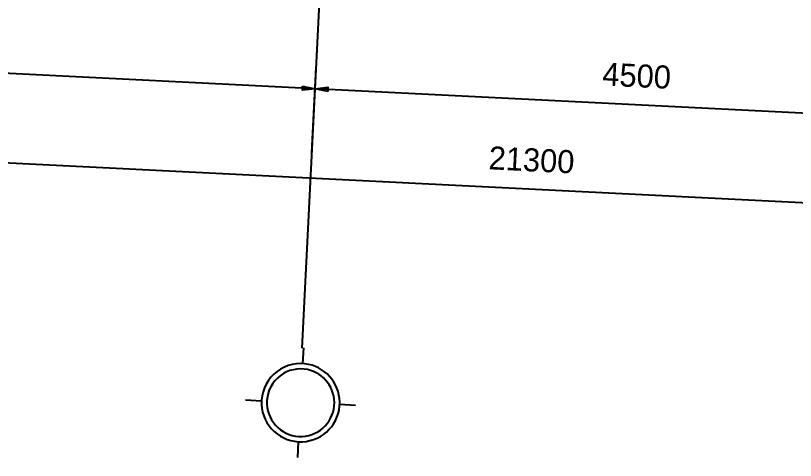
# Model space of a CAD drawing. Extents: x 549999 to 550212, y 1838161 to 1838467.
# Drawn here: x 550078.3 to 550083.79, y 1838272.89 to 1838276.02 of the extents above; entities that cross this region are included whole.
import ezdxf

# ---------------------------------------------------------------- set-up
doc = ezdxf.new("R2010")
doc.units = 0
for name, color, linetype in [('Level 18', 7, 'Continuous'), ('Level 19', 7, 'Continuous'), ('Level 20', 7, 'Continuous')]:
    doc.layers.add(name, color=color, linetype=linetype)

# ---------------------------------------------------------------- blocks, each defined once
blk = doc.blocks.new('GRID_4')
at = {"layer": 'Level 19'}
for p, q in [((-969.71, -293.48), (-969.71, -304.73)), ((-1008.48, -332.24), (-997.23, -332.24)), ((-930.95, -332.24), (-942.2, -332.24)), ((-969.71, -371.01), (-969.71, -359.76))]:
    blk.add_line(p, q, dxfattribs=at)
for radius, start, end in [(27.52, 86.5906, 185.4173), (27.52, 3.4094, 86.5906), (23.77, 86.5906, 185.4173), (23.77, 3.4094, 86.5906), (27.52, 185.4173, 275.4173), (23.77, 185.4173, 275.4173), (23.77, 275.4173, 3.4094), (27.52, 275.4173, 3.4094)]:
    blk.add_arc((-969.71, -332.24), radius, start, end, dxfattribs=at)

msp = doc.modelspace()

# ---------------------------------------------------------------- linework, layer by layer
at = {"layer": 'Level 18'}
msp.add_line((550080.3204, 1838273.68), (550081.02, 1838287.673), dxfattribs=at)
at = {"layer": 'Level 20'}
for p, q in [((550080.4118, 1838275.5066), (550074.4192, 1838275.8062)), ((550080.3893, 1838275.0573), (550080.4192, 1838275.6564)), ((550080.3893, 1838275.0573), (550080.4192, 1838275.6564)), ((550084.9061, 1838275.2819), (550080.4118, 1838275.5066)), ((550092.565, 1838274.2666), (550071.2916, 1838275.3301))]:
    msp.add_line(p, q, dxfattribs=at)
for points in [[(550080.3233, 1838275.5259), (550080.4118, 1838275.5066), (550080.3218, 1838275.4962)], [(550080.5002, 1838275.4873), (550080.4118, 1838275.5066), (550080.5017, 1838275.517)]]:
    msp.add_lwpolyline(points, close=True, dxfattribs=at)

# ---------------------------------------------------------------- block references
at = {"layer": 'Level 19', "xscale": 0.010000000000000004, "yscale": 0.01, "rotation": -2.8619937920406366}
msp.add_blockref('GRID_4', (550090.16, 1838276.13), dxfattribs=at)

# ---------------------------------------------------------------- texts
at = {"layer": 'Level 20'}
for s, p in [('4500', (550082.43, 1838275.53)), ('21300', (550081.63, 1838274.94))]:
    msp.add_text(s, height=0.16224, rotation=357.138, dxfattribs=at).set_placement(p)

doc.saveas('drawing.dxf')
